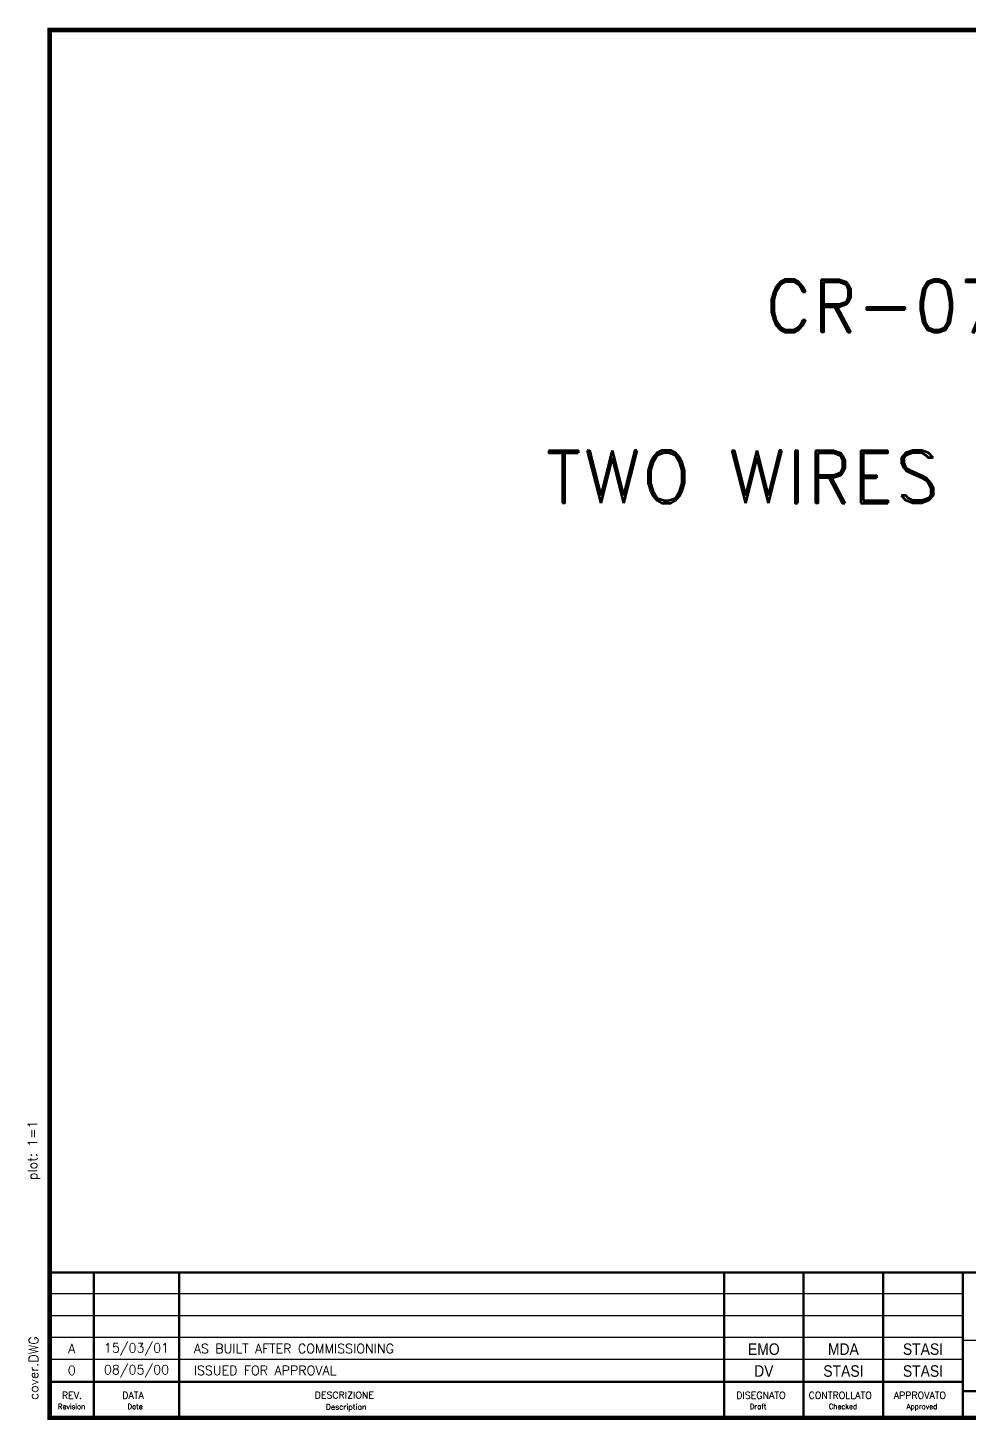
# Model space of a CAD drawing. Extents: x -4 to 378, y 0 to 264.
# Drawn here: x -4.1 to 174.3, y -0.4 to 263.6 of the extents above; entities that cross this region are included whole.
import ezdxf
from ezdxf.enums import TextEntityAlignment as Align

# ---------------------------------------------------------------- set-up
doc = ezdxf.new("R2010")
doc.units = 0
doc.header["$LTSCALE"] = 5
doc.header["$MEASUREMENT"] = 0
doc.linetypes.add('CONTINUA', pattern=[0])
doc.layers.get('0').update_dxf_attribs({"linetype": 'CONTINUA'})
doc.layers.add('02', color=7, linetype='CONTINUA')
doc.layers.add('FORMATO', color=7, linetype='CONTINUOUS')
doc.styles.add('DESCRIZ', font='SIMPLEX')
doc.styles.add('FOXS', font='FOXS')
doc.styles.add('ROMAND', font='romand')
doc.styles.add('SIMPLEX', font='simplex.shx')

# ---------------------------------------------------------------- blocks, each defined once
blk = doc.blocks.new('CART_OR')
for p, q in [((0, 23.58), (173.1, 23.58)), ((0, 19.43), (173.1, 19.43)), ((0, 15.29), (173.1, 15.29)), ((0, 11.14), (173.1, 11.14))]:
    blk.add_line(p, q)
at = {"color": 7}
blk.add_line((289.32, 14.68), (173.1, 14.68), dxfattribs=at)
at = {"const_width": 0.879}
blk.add_lwpolyline([(0, 263.13), (377.41, 263.13), (377.41, 0), (0, 0)], close=True, dxfattribs=at)
at = {"const_width": 0.439}
blk.add_lwpolyline([(0, 6.85), (173.1, 6.85)], dxfattribs=at)
at = {"layer": '02', "const_width": 0.439}
for points in [[(0, 27.54), (377.41, 27.54)], [(8.41, 27.54), (8.41, 0)], [(24.53, 27.54), (24.53, 0)], [(127.86, 27.54), (127.86, 0)], [(142.91, 27.54), (142.91, 0)], [(158.04, 27.54), (158.04, 0)], [(173.1, 27.54), (173.1, 0)], [(173.1, 5.08), (377.41, 5.08)]]:
    blk.add_lwpolyline(points, dxfattribs=at)
at = {"layer": 'FORMATO', "color": 7, "linetype": 'CONTINUOUS'}
blk.add_line((173.1, 27.54), (377.41, 27.54), dxfattribs=at)
at = {"color": 1, "style": 'DESCRIZ'}
for tag, height, p in [('LINE_1', 7.3, (188.7, 199.5)), ('LINE_2', 7.3, (188.7, 184.27)), ('LINE_3', 7.3, (188.7, 169.17)), ('CONTRACTOR', 1.9, (231.21, 24.4)), ('HEADER_LINE_1', 1.9, (231.21, 20.7)), ('HEADER_LINE_2', 1.9, (231.21, 17.01))]:
    blk.add_attdef(tag, text='', height=height, dxfattribs=at).set_placement(p, align=Align.MIDDLE)
at = {"style": 'DESCRIZ'}
blk.add_attdef('PLOT_PAREMETERS', text='', height=1.76, rotation=90, dxfattribs=at).set_placement((-2.95, 50.73), align=Align.MIDDLE)
for tag, height, p in [('REV4', 1.76, (4.2, 25.57)), ('XX/XX/94', 1.76, (16.47, 25.57)), ('REV3', 1.76, (4.2, 21.43)), ('XX/XX/94', 1.76, (16.47, 21.43)), ('SCALE', 1.76, (339.86, 20.71)), ('FOGLIO', 1.76, (362.89, 20.76)), ('XX/XX/94', 1.76, (16.47, 17.28)), ('REV2', 1.76, (4.2, 17.28)), ('REV1', 1.76, (4.2, 13.14)), ('XX/XX/94', 1.76, (16.47, 13.14)), ('HEADER_LINE_3', 2.19, (231.21, 11.83)), ('REV0', 1.76, (4.2, 8.99)), ('XX/XX/94', 1.76, (16.47, 8.99)), ('HEADER_LINE_4', 2.19, (231.21, 7.59))]:
    blk.add_attdef(tag, text='', height=height, dxfattribs=at).set_placement(p, align=Align.MIDDLE)
for tag, p in [('DESCRIPTION', (27.33, 24.69)), ('DESCRIPTION', (27.33, 20.54)), ('DESCRIPTION', (27.33, 16.4)), ('DOCUMENT', (349.33, 15.81)), ('DESCRIPTION', (27.33, 12.25)), ('CUSTOMER_ORDER', (349.33, 11.08)), ('DESCRIPTION', (27.33, 8.11)), ('CUSTOMER_REF', (349.33, 6.34))]:
    blk.add_attdef(tag, p, '', height=1.76, dxfattribs=at)
at = {"style": 'FOXS', "width": 0.9}
for tag, p in [('DISEGNATO4', (135.39, 25.47)), ('CONTROLLATO4', (150.48, 25.47)), ('APPROVATO4', (165.57, 25.47)), ('DISEGNATO3', (135.39, 21.33)), ('CONTROLLATO3', (150.48, 21.33)), ('APPROVATO3', (165.57, 21.33)), ('DISEGNATO2', (135.39, 17.18)), ('CONTROLLATO2', (150.48, 17.18)), ('APPROVATO2', (165.57, 17.18)), ('DISEGNATO1', (135.39, 13.03)), ('CONTROLLATO1', (150.48, 13.03)), ('APPROVATO1', (165.57, 13.03)), ('DISEGNATO0', (135.39, 8.88)), ('CONTROLLATO0', (150.48, 8.88)), ('APPROVATO0', (165.57, 8.88))]:
    blk.add_attdef(tag, text='', height=2.19, dxfattribs=at).set_placement(p, align=Align.MIDDLE)
at = {"style": 'DESCRIZ'}
blk.add_attdef('FILE_NAME', (-2.16, 3.38), '', height=1.76, rotation=90, dxfattribs=at)
at = {"layer": '02', "style": 'SIMPLEX'}
for s, height, p in [('Revision', 0.958, (1.58, 1.67)), ('REV.', 1.306, (2.33, 3.63)), ('DATA', 1.306, (13.76, 3.63)), ('DESCRIZIONE', 1.3064, (50.25, 3.65)), ('Description', 1.0451, (52.37, 1.55)), ('DISEGNATO', 1.306, (130.17, 3.63)), ('CONTROLLATO', 1.3064, (143.89, 3.63)), ('APPROVATO', 1.306, (160.02, 3.63)), ('Date', 0.958, (14.77, 1.67)), ('Draft', 0.958, (132.74, 1.67)), ('Checked', 0.958, (147.72, 1.67)), ('Approved', 0.958, (162.48, 1.67))]:
    blk.add_text(s, height=height, dxfattribs=at).set_placement(p)

msp = doc.modelspace()

# ---------------------------------------------------------------- block references
at = {"color": 7}
ref = msp.add_blockref('CART_OR', (0, 0), dxfattribs=at)
ref.add_attrib('FILE_NAME', 'cover.DWG', (-2.16, 3.38), dxfattribs={"height": 1.757, "rotation": 90, "style": 'DESCRIZ'})
ref.add_attrib('PLOT_PAREMETERS', 'plot: 1=1', dxfattribs={"height": 1.757, "rotation": 90, "style": 'DESCRIZ'}).set_placement((-2.95, 50.73), align=Align.MIDDLE)
ref.add_attrib('REV0', '0', dxfattribs={"height": 1.76, "style": 'DESCRIZ'}).set_placement((4.2, 8.99), align=Align.MIDDLE)
ref.add_attrib('XX/XX/94', '08/05/00', dxfattribs={"height": 1.757, "style": 'DESCRIZ'}).set_placement((16.47, 8.99), align=Align.MIDDLE)
ref.add_attrib('DESCRIPTION', 'ISSUED FOR APPROVAL', (27.33, 8.11), dxfattribs={"height": 1.7573, "style": 'DESCRIZ'})
ref.add_attrib('DISEGNATO0', 'DV', dxfattribs={"height": 2.189, "style": 'FOXS', "width": 0.9}).set_placement((135.39, 8.88), align=Align.MIDDLE)
ref.add_attrib('CONTROLLATO0', 'STASI', dxfattribs={"height": 2.189, "style": 'FOXS', "width": 0.9}).set_placement((150.48, 8.88), align=Align.MIDDLE)
ref.add_attrib('APPROVATO0', 'STASI', dxfattribs={"height": 2.189, "style": 'FOXS', "width": 0.9}).set_placement((165.57, 8.88), align=Align.MIDDLE)
ref.add_attrib('REV1', 'A', dxfattribs={"height": 1.76, "style": 'DESCRIZ'}).set_placement((4.2, 13.14), align=Align.MIDDLE)
ref.add_attrib('XX/XX/94', '15/03/01', dxfattribs={"height": 1.757, "style": 'DESCRIZ'}).set_placement((16.47, 13.14), align=Align.MIDDLE)
ref.add_attrib('DESCRIPTION', 'AS BUILT AFTER COMMISSIONING', (27.33, 12.25), dxfattribs={"height": 1.7573, "style": 'DESCRIZ'})
ref.add_attrib('DISEGNATO1', 'EMO', dxfattribs={"height": 2.189, "style": 'FOXS', "width": 0.9}).set_placement((135.39, 13.03), align=Align.MIDDLE)
ref.add_attrib('CONTROLLATO1', 'MDA', dxfattribs={"height": 2.189, "style": 'FOXS', "width": 0.9}).set_placement((150.48, 13.03), align=Align.MIDDLE)
ref.add_attrib('APPROVATO1', 'STASI', dxfattribs={"height": 2.189, "style": 'FOXS', "width": 0.9}).set_placement((165.57, 13.03), align=Align.MIDDLE)

# ---------------------------------------------------------------- texts
at = {"color": 7, "style": 'ROMAND'}
for s, p in [('CR-07 UNIT 06', (188.7, 205.85)), ('TWO WIRES LOOP DIAGRAMS', (188.7, 173.45))]:
    msp.add_text(s, height=10, dxfattribs=at).set_placement(p, align=Align.CENTER)

doc.saveas('drawing.dxf')
